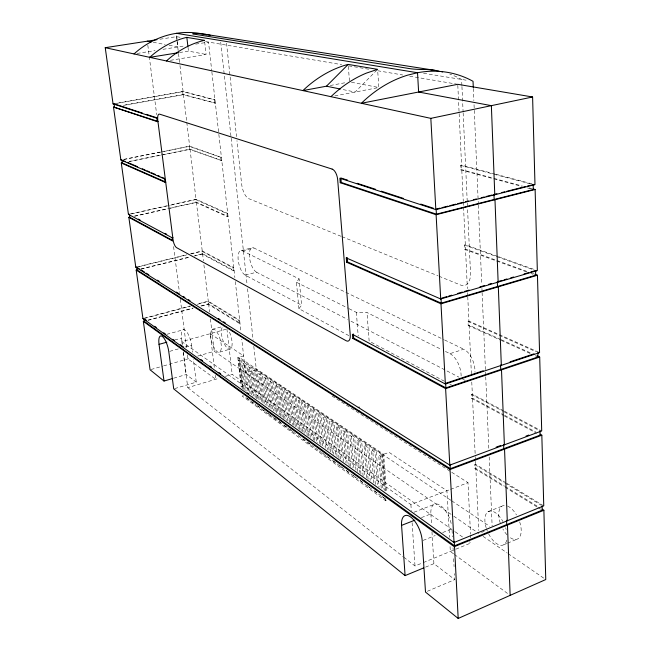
<?xml version="1.0" encoding="UTF-8"?>
<svg xmlns="http://www.w3.org/2000/svg" width="651" height="651" viewBox="0 0 651 651"><rect width="100%" height="100%" fill="white"/><g stroke="black" fill="none" stroke-linecap="round" stroke-linejoin="round"><path stroke-width="0.49" stroke-dasharray="3.25 2.44" d="M348.806 335.623L298.939 308.696L301.592 305.164L299.118 278.897L242.571 250.863A12.833 5.143 75.7 0 0 238.193 260.075A12.833 5.143 75.7 0 0 245.215 275.145L301.592 305.164M298.939 308.696L296.433 282.249L299.118 278.897M376.905 70.056L355.145 92.043L341.295 89.228M427.333 591.295L454.789 579.61L454.463 573.637M503.874 544.7L506.665 543.528M507.601 543.146L517.838 538.849M425.551 567.135L433.916 563.668L454.789 579.61M403.807 557.199L415.004 565.996L422.442 562.928M423.37 562.545L455.016 549.525M455.952 549.135L470.974 542.95L469.314 541.778M481.561 532.412L484.23 531.322M423.134 540.395L435.234 535.537M442.688 532.551L451.989 528.807L452.429 536.782M487.981 511.759L501.905 506.185M421.425 517.61L430.872 513.916A18.44 8.626 67.8 0 1 439.132 504.737A18.44 8.626 67.8 0 1 451.395 524.437M414.003 512.207L435.242 503.98M226.003 329.26L181.841 341.637L410.895 504.533L449.67 489.682M450.59 489.332L467.988 482.668L470.527 533.91M505.819 482.733L475.645 464.309L474.791 464.635L474.978 468.736L475.84 468.419L504.256 485.89M243.36 395.694L242.188 396.052L385.709 500.782L387.06 500.269L319.315 450.964M214.285 367.376L210.216 333.686L243.686 355.885L237.827 357.611L382.292 454.772L389.078 452.355L446.92 490.732L449.532 537.287M503.467 410.675L472.341 394.172L471.47 394.473L471.658 398.445L472.528 398.143L503.622 414.777M445.422 351.434L449.931 353.664L463.772 349.229A17.121 9.171 70.7 0 1 474.978 372.152M538.654 352.191L468.907 321.065L468.004 321.342L468.207 325.484L469.102 325.207L500.269 339.269M183.256 352.639L187.773 387.646L218.622 378.394M225.401 376.368L232.179 374.333L454.39 531.24M450.94 500.318L256.315 369.565L245.533 372.811L241.757 339.057M174.671 388.606L196.26 382.153L193.355 359.157M173.679 378.198L186.243 374.504L196.26 382.153M219.688 352.118L230.446 349.009M151.04 369.508L162.693 366.155M163.67 365.87L190.873 358.042M197.701 356.073L214.293 351.296L452.966 515.649M169.716 351.345L179.228 348.659M184.933 347.04L191.589 345.16A12.345 4.223 74.6 0 0 185.104 330.171A12.345 4.223 74.6 0 0 181.548 338.081L182.304 343.988M200.947 305.929L208.597 303.879L239.983 323.173L239.291 323.36L208.247 304.253L207.913 301.503L238.966 320.487L239.658 320.292L208.271 301.136L196.781 304.196M212.242 329.406L223.22 326.346M174.696 339.993L181.548 338.081M166.786 334.329L183.81 329.642M497.535 256.331L465.319 244.8L464.399 245.053L464.602 249.374L465.522 249.121L527.994 271.793M147.899 320.121L193.298 307.972M148.192 320.325L192.769 308.395M201.476 306.06L208.906 304.074M143.635 318.355L190.084 305.978M144.888 318.298L190.483 306.149M197.261 304.342L208.58 301.323M245.215 275.145L256.527 272.208L347.414 319.332M190.556 253.792L202.233 250.928L233.766 267.651L233.066 267.83L201.875 251.262L202.217 254.085L233.4 270.8L234.1 270.621L202.575 253.76L194.795 255.672M241.13 250.537L252.507 247.705M242.571 250.863L253.963 248.023L443.705 339.553M140.844 268.953L189.937 256.868M141.137 269.132L190.409 256.999M194.348 256.03L202.884 253.923M136.507 267.032L186.666 254.744M138.761 266.731L187.106 254.883M191.044 253.914L202.551 251.099M494.85 173.988L461.567 165.175L460.631 165.395L460.843 169.911L461.779 169.691L493.076 178.138M134.464 216.083L196.382 202.192L228.045 216.474L227.329 216.645L196.008 202.485L195.658 199.58L226.987 213.585L227.695 213.422L196.032 199.287L168.316 205.464M130.135 213.984L167.34 205.683M131.404 213.919L167.641 205.83M170.554 205.179L196.342 199.426M134.749 216.23L168.015 208.768M169.96 208.336L196.692 202.339M161.448 151.797L189.644 146.141L221.446 157.518L189.262 146.394L189.628 149.388L221.796 160.675L190.011 149.136L128.988 161.448M123.592 159.389L160.455 151.992M123.877 159.511L160.756 152.114M163.718 151.52L189.962 146.255M129.28 161.57L161.147 155.141M163.124 154.743L190.32 149.25M334.817 95.933L378.841 87.511L377.604 69.348M113.803 103.729L183.077 91.425L214.993 99.88L182.679 91.636L183.053 94.721L215.359 103.127L183.444 94.509L124.129 105.12M330.293 85.484L345.673 82.62M123.43 105.389L183.761 94.598M117.058 103.289L183.387 91.514M170.416 60.323L206.09 54.472L204.609 41.347M179.521 52.544L188.448 51.095L206.09 54.472M137.027 53.455L155.028 50.591M163.027 49.321L184.917 45.847M195.739 44.122L208.523 42.095L211.762 70.983M159.951 39.223L176.494 36.668L181.499 37.514M349.091 308.729L356.357 312.374L366.985 312.545L441.817 349.644M423.565 73.254L467.32 80.382M205.521 41.583L341.653 64.644M348.659 65.832L370.679 69.559M377.686 70.747L402.717 74.987M409.723 76.175L456.766 84.142M153.245 42.291L165.142 44.52M169.114 45.269L178.032 46.937L176.397 33.323M351.467 82.278L378.841 87.511M495.834 174.248L534.007 184.355M460.631 165.395L492.978 173.98M493.963 174.24L530.231 183.859M494.052 178.407L522.411 186.064M529.255 187.911L532.184 188.7M460.843 169.911L521.557 186.341M527.432 187.936L530.37 188.725M498.479 256.673L533.543 269.221M464.399 245.053L535.561 270.564M532.73 273.518L535.57 274.543M464.602 249.374L526.211 271.776M530.947 273.501L532.843 274.185M341.034 236.289L248.747 198.653A13.069 5.436 77.3 0 1 241.602 183.834L236.964 140.624M341.978 236.671L438.033 275.845M438.977 276.227L460.639 285.065A17.463 9.757 73.7 0 0 470.502 272.793L467.524 208.011M468.004 321.342L536.001 351.735M501.189 339.676L531.444 353.322M468.207 325.484L500.326 340.001M501.246 340.416L530.614 353.688M535.203 355.755L537.962 357M444.617 339.993L463.772 349.229M296.433 282.249L348.179 308.273M351.011 321.203L459.004 377.189M462.601 379.061L465.302 380.461M504.362 411.147L541.713 430.954M471.47 394.473L503.516 411.497M504.403 411.969L540.013 430.881M444.421 381.234L369.15 341.148L366.985 312.545M449.8 384.098L451.591 385.05M504.517 415.248L535.61 431.882M471.658 398.445L503.671 415.598M504.558 416.07L536.57 433.224M506.681 483.254L543.756 505.884M474.791 464.635L504.126 482.57M504.989 483.099L541.233 505.249M505.119 486.419L538.711 507.08M474.978 468.736L504.289 486.793M505.152 487.322L537.042 506.966M537.905 507.495L541.355 509.619M332.067 396.028L450.891 471.772M451.745 472.317L467.988 482.668M451.786 500.888L489.698 526.358M453.804 516.219L478.9 533.503M483.075 536.375L507.316 553.073M508.154 553.643L544.098 578.397M455.22 531.826L462.682 537.099M247.03 398.225L249.561 400.064M252.108 401.927L254.036 403.327M257.934 406.159L259.895 407.583M263.191 409.992L265.185 411.44M267.87 413.385L270.572 415.354M273.298 417.34L276.048 419.342M278.815 421.352L280.915 422.881M284.43 425.437L287.278 427.512M290.143 429.595L293.04 431.703M303.366 439.213L304.863 440.304M307.882 442.501L310.934 444.723M321.822 452.64L323.401 453.788M326.59 456.107L329.805 458.45M333.052 460.81L336.331 463.195M339.635 465.603L342.304 467.548M346.34 470.478L349.058 472.463M353.176 475.45L356.642 477.972M360.133 480.519L363.665 483.083M367.229 485.679L370.11 487.77M374.463 490.944L378.133 493.613M381.836 496.306L384.676 498.373M245.858 397.509L256.03 404.914M256.681 405.386L269.237 414.524M269.913 415.012L297.352 434.982M298.093 435.519L306.271 441.476M307.028 442.021L314.653 447.571M315.426 448.132L318.534 450.394M453.601 553.863L450.321 551.454L450.036 546.392M454.422 554.465L508.512 594.16M187.773 387.646L403.002 556.572M147.818 45.204L156.704 114.682M173.573 246.558L179.432 292.332M180.327 299.305L186.544 347.919M187.431 354.893L187.944 358.88L215.717 379.264L215.237 375.301M183.322 351.865L186.243 374.504M181.841 341.637L182.223 344.631M191.589 345.16L192.468 352.158M176.494 36.668L176.974 40.647M177.096 41.648L178.407 52.593M178.529 53.594L179.847 64.547M179.961 65.539L183.077 91.425M183.444 94.509L186.666 121.322M186.788 122.315L189.644 146.141M190.011 149.136L196.032 199.287M196.382 202.192L202.233 250.928M202.575 253.76L203.421 260.815M203.909 264.843L208.271 301.136M208.597 303.879L209.565 311.951M210.411 319.014L214.293 351.296M187.993 47.181L188.448 51.095M226.93 328.999L232.179 374.333M245.126 391.048L241.757 361.126L239.617 359.686L242.88 388.525M243.726 389.412L240.569 361.476L238.437 360.027L241.488 386.889M242.579 388.793L239.007 357.261L383.659 454.284L386.393 491.269M237.827 357.611L241.179 387.182M251.327 394.864L248.194 366.627L250.773 368.368L253.817 395.922M250.065 393.668L246.827 364.536L244.28 362.827L247.535 391.853M248.552 391.023L245.63 364.894L243.092 363.177L246.241 391.218M211.876 71.984L218.736 133.349M218.85 134.358L234.881 277.57M235.32 281.549L240.984 332.108M214.252 100.018L214.618 103.265M220.722 157.672L221.071 160.821M226.987 213.585L227.329 216.645M233.066 267.83L233.4 270.8M238.966 320.487L239.291 323.36M257.715 398.396L254.59 369.768L257.218 371.542L260.441 401.26M256.518 398.77L253.385 370.134L256.006 371.908L259.139 400.65M255.225 397.517L251.978 368.01L249.39 366.269L252.734 396.516M264.33 403.449L261.328 375.505L258.659 373.698L261.669 401.545M263.085 403.156L259.871 373.332L262.54 375.131L265.746 405.068M220.73 42.209L231.056 137.182M231.17 138.191L247.095 284.699M247.535 288.735L253.133 340.261M253.792 346.324L256.315 369.565M271.142 408.934L267.96 378.784L265.242 376.945L268.432 406.997M269.717 407.314L266.731 379.159L264.021 377.32L267.122 406.379M226.515 43.137L236.533 136.604M276.642 413.035L273.469 382.495L270.702 380.632L273.876 410.895M275.218 411.456L272.232 382.869L269.473 381.006L272.444 409.267M283.722 418.463L280.662 388.566L283.519 390.502L286.562 420.505M282.225 417.031L279.067 386.271L276.252 384.375L279.425 415.029M280.898 416.437L277.831 386.653L275.023 384.757L278.099 414.427M289.435 422.564L286.399 392.447L289.313 394.416L292.332 424.647M287.897 421.107L284.764 390.112L281.907 388.183L285.048 419.057M295.253 426.739L292.242 396.394L295.204 398.396L298.215 429.042M293.674 425.241L290.566 394.018L287.652 392.057L290.777 423.166M302.536 431.751L299.452 400.007L302.471 402.041L305.539 433.908M301.193 431.174L298.191 400.414L301.201 402.448L304.188 433.33M299.566 429.619L296.465 397.997L293.503 395.995L296.596 427.341M308.566 436.08L305.514 404.092L308.582 406.159L311.626 438.269M307.215 435.503L304.237 404.499L307.305 406.574L310.267 437.692M314.71 440.483L311.683 408.25L314.807 410.358L317.818 442.713M313.343 439.905L310.397 408.665L313.522 410.773L316.353 441.126M320.967 445.121L317.965 412.482L321.146 414.63L324.043 446.399M319.511 443.575L316.671 412.905L319.853 415.053L322.676 445.845M325.866 448.132L323.059 417.218L326.297 419.407L329.089 450.443M332.335 452.77L329.561 421.62L332.864 423.85L335.704 456.131M330.553 451.997L327.599 418.975L324.361 416.795L327.331 449.686M339.016 458.507L336.193 426.096L339.553 428.366L342.288 460.094M337.096 456.693L334.175 423.41L330.871 421.181L333.808 454.333M343.761 461.624L340.872 427.919L337.503 425.656L340.408 459.069M350.547 466.49L347.699 432.524L344.265 430.213L347.138 464.041M349.148 465.961L346.365 432.972L342.947 430.661L345.665 462.519M357.464 471.454L354.649 437.212L351.158 434.852L353.989 468.956M355.975 469.908L353.314 437.667L349.823 435.307L352.5 467.426M363.112 476.15L360.394 442.452L356.838 440.052L359.474 472.423M360.963 473.969L358.18 439.588L361.736 441.988L364.438 475.669M356.357 312.374L358.213 335.989M368.092 479.226L365.333 444.413L368.971 446.863L371.623 480.812M366.594 477.72L363.99 444.885L367.612 447.335L370.199 480.308M375.342 484.425L372.632 449.328L376.335 451.827L379.02 487.07M373.845 482.912L371.273 449.808L374.976 452.307L377.442 484.547M381.226 488.209L378.711 454.829L381.576 456.766L384.017 489.454M348.342 66.361L349.441 80.936M385.506 490.764L382.943 456.278L380.078 454.349L382.658 488.722M382.292 454.772L384.969 490.773M385.563 498.78L385.709 500.782M410.895 504.533L411.294 510.579M412.107 522.672L415.004 565.996M430.872 513.916L431.483 523.868M431.971 531.826L433.916 563.668M453.039 547.735L453.251 551.722M453.641 558.696L454.081 566.663M470.575 534.91L470.722 537.929M457.816 85.33L459.093 112.615M459.142 113.624L463.26 201.151M463.309 202.168L463.504 206.229M463.553 207.246L467.377 288.637M467.573 292.69L467.711 295.733M467.76 296.742L471.487 375.912M471.772 381.999L475.263 456.294M475.311 457.295L475.458 460.306M475.499 461.307L478.762 530.5M461.893 85.525L461.616 79.446A123.641 99.294 -71.4 0 0 449.784 74.116M461.941 86.534L463.105 111.842M463.146 112.859L467.247 201.94M467.288 202.949L467.475 207.002M473.342 88.414L473.863 100.604M474.034 104.665L478.314 204.162M478.355 205.179L481.756 284.373M481.935 288.434L482.065 291.485M482.106 292.494L485.687 375.757M485.727 376.766L488.828 448.856M489.178 456.978L492.14 526.024M229.518 332.213A11.978 4.459 74.4 0 1 231.113 348.342A11.978 4.459 74.4 0 1 223.252 341.344A11.978 4.459 74.4 0 1 223 326.411M256.527 272.208A12.768 5.232 75.7 0 1 249.471 257.226A12.768 5.232 75.7 0 1 253.963 248.023M449.931 353.664A17.235 9.041 70.9 0 1 461.111 376.766M519.685 521.907A18.212 9.269 66.1 0 1 519.685 537.01A18.212 9.269 66.1 0 1 509.855 537.384M506.966 534.764A18.212 9.269 66.1 0 1 502.857 528.954M500.237 522.956A18.212 9.269 66.1 0 1 506.893 505.803M507.601 506.079A18.212 9.269 66.1 0 1 516.487 514.933M506.787 540.094A18.326 9.138 66.3 0 1 488.177 532.966M487.404 531.24A18.326 9.138 66.3 0 1 486.411 528.596M486.134 527.709A18.326 9.138 66.3 0 1 488.909 511.287A18.326 9.138 66.3 0 1 502.906 521.492M505.615 527.692A18.326 9.138 66.3 0 1 506.161 529.507M210.688 334.443A12.027 4.378 74.4 0 0 218.573 352.37A12.027 4.378 74.4 0 0 218.744 335.403A12.027 4.378 74.4 0 0 210.688 334.443"/><path stroke-width="0.98" d="M348.187 64.416L346.454 64.823A115.878 95.77 -72 0 0 302.902 90.587L326.444 86.201L348.187 64.416L377.604 69.348L366.318 73.132A120.411 97.878 -71.6 0 0 330.944 96.673M423.695 567.908L405.101 575.606L401.569 525.373A18.692 8.317 68.3 0 1 410.822 517.13A18.692 8.317 68.3 0 1 422.206 540.769L425.502 592.076L458.182 618.45L545.766 579.545L543.878 510.254L542.153 509.196M542.983 510.62L542.218 510.156L454.512 545.79L144.026 321.163L143.326 321.35L454.26 546.71L543.878 510.254M540.013 430.881L540.135 435.128L450.305 468.679L136.905 269.921L136.197 270.1L142.935 318.542L454.032 542.511L543.756 505.884L541.827 435.202L540.053 434.258M401.569 525.373L414.809 520.198M136.197 270.1L450.036 469.517L541.827 435.202M496.103 447.188L500.798 445.447M526.016 436.08L528.815 435.039M172.474 240.333L129.573 217.174L128.849 217.336L135.79 267.211L449.8 465.123L541.713 430.954L539.695 357.049L536.945 355.804M535.57 274.543L537.457 275.235L539.573 352.598L445.365 384.033L352.427 334.28L352.761 338.422L353.705 338.138L445.894 387.89L537.962 357L537.84 352.557L538.629 352.915M352.761 338.422L445.618 388.639L539.695 357.049M358.62 411.432L359.547 411.123M483.213 370.769L445.642 383.293L445.894 387.89M510.115 361.801L534.015 353.835M358.302 407.453L359.23 407.152M530.785 271.972L535.561 270.564L535.692 275.218L441.264 303.154L347.61 261.995L347.268 257.674L346.291 257.926L346.641 262.255L440.979 303.805L537.457 275.235M143.326 321.35L150.072 369.792L164.019 381.047L172.718 378.483M441.972 298.044L446.83 296.62M448.775 296.05L451.688 295.188M457.515 293.479L462.373 292.055M464.318 291.485L469.176 290.061M479.86 286.92L484.718 285.496M488.6 284.357L491.513 283.494M510.148 595.364L507.454 525.072L506.706 524.576L506.543 520.279L507.292 520.767L504.541 449.141L503.784 448.71L503.614 444.397L504.379 444.836L501.506 369.874L500.725 369.491L500.554 364.983L501.327 365.357L498.316 286.822L497.527 286.513L497.34 281.785L502.116 280.386M504.029 279.824L506.893 278.978M510.718 277.855L513.582 277.017M524.096 273.933L528.872 272.525M346.291 257.926L440.711 298.972L537.335 270.572L535.122 189.498L533.169 188.969M164.019 381.047L159.039 344.355L166.868 342.174M346.641 262.255L347.61 261.995M142.935 318.542L143.635 318.355M473.293 87.405L473.033 81.31A125.326 100.01 -71.3 0 0 417.519 72.733L407.672 75.142A125.326 100.01 -71.3 0 0 361.386 103.281L457.767 84.313L532.599 96.991L534.984 184.615L435.828 209.63L339.887 178.195L340.253 182.711L341.246 182.483L436.406 214.179L533.307 189.522L533.169 184.64L527.294 186.121M340.253 182.711L436.105 214.708L535.122 189.498M440.052 208.117L436.129 209.101L436.406 214.179M442.013 207.62L447.896 206.139M449.857 205.643L455.741 204.162M457.702 203.665L463.585 202.184M465.546 201.688L468.484 200.947M473.391 199.711L476.329 198.97M481.227 197.733L484.173 196.993M486.134 196.496L492.018 195.015M497.34 281.785L498.137 282.095L494.98 199.719L494.166 199.483L493.979 194.519L496.916 193.778M501.815 192.541L504.753 191.801M506.714 191.313L525.333 186.617M135.79 267.211L136.507 267.032M121.289 163.002L165.077 182.288L165.867 182.125L122.022 162.856L121.289 163.002L128.434 214.366L172.181 237.786L172.954 237.599M128.434 214.366L129.158 214.203M165.077 182.288L164.654 178.976L120.858 159.934L113.494 107.016L158.12 121.501L157.314 121.647L156.875 118.222L113.054 103.859L105.234 47.686L430.832 118.36L532.599 96.991M166.444 60.974A93.581 83.605 -74.8 0 1 203.022 40.655L204.495 40.338L186.837 37.384L185.397 37.685A90.823 81.888 -75.4 0 0 149.738 57.345L178.529 52.698M120.858 159.934L125.586 161.521M113.054 103.859L113.803 103.729M105.234 47.686L157.029 39.678M204.805 34.234L435.316 70.43M176.397 33.323L417.519 72.733L418.626 92.019L491.367 105.649L494.784 194.755L493.979 194.519M147.297 41.176L151.268 41.924M326.444 86.201L340.302 89.024M533.169 184.64L533.999 184.86M142.52 113.111L114.088 103.818L114.527 106.984M146.304 114.356L157.68 118.067M347.618 180.164L340.888 177.967L341.246 182.483M357.244 183.313L375.521 189.286M381.291 191.174L403.417 198.409M420.741 204.072L433.24 208.157M113.494 107.016L157.314 121.647M535.561 270.564L536.375 270.857M127.441 162.327L137.638 166.746M142.268 168.755L145.051 169.96M146.906 170.765L149.681 171.97M151.537 172.775L155.247 174.387M158.022 175.591L159.877 176.397M161.733 177.202L164.516 178.407M138.321 219.094L140.095 220.046M164.963 233.327L166.737 234.279M128.849 217.336L172.596 240.992L172.181 237.786M137.646 267.748L139.363 268.83M141.08 269.913L144.514 272.077M146.231 273.151L148.81 274.779M157.396 280.182L159.121 281.256M176.291 292.063L179.733 294.228M183.167 296.384L184.884 297.466M188.318 299.631L190.035 300.713M218.378 318.542L220.095 319.617M223.529 321.781L225.246 322.863M450.793 464.749L450.061 464.293L450.305 468.679M144.742 319.153L146.394 320.341M154.653 326.265L156.305 327.453M163.726 332.791L165.378 333.979M172.808 339.317L174.46 340.506M180.237 344.656L183.541 347.032M200.874 359.49L202.526 360.67M209.956 366.008L211.608 367.197M219.037 372.535L220.689 373.723M247.095 392.708L248.747 393.896M405.101 575.606L173.727 388.883L168.772 351.613A12.459 4.036 74.7 0 0 162.351 336.445A12.459 4.036 74.7 0 0 159.039 344.355M121.883 159.91L122.307 162.978M129.443 214.35L129.858 217.328M136.783 267.211L137.19 270.1M143.92 318.559L144.31 321.366M186.837 37.384L187.879 46.197M353.371 333.996L353.705 338.138M441.004 298.329L441.264 303.154M454.284 541.591L458.182 618.45M430.832 118.36L435.828 209.63M436.105 214.708L440.711 298.972M440.979 303.805L445.365 384.033M445.618 388.639L449.8 465.123M450.036 469.517L454.032 542.511M542.096 505.778L542.218 510.156M134.025 53.935A88.227 80.228 -76 0 1 206.522 34.894M439.01 71.105A123.641 99.294 -71.4 0 0 425.884 69.502A11.067 0.903 2.3 0 1 409.935 68.656L193.412 34.047A9.439 0.561 1.6 0 1 197.237 33.445A89.081 80.773 -75.8 0 1 210.387 35.333M440.841 71.504A123.641 99.294 -71.4 0 1 442.664 71.944M332.156 169.097L159.601 114.145A7.08 2.539 78.5 0 0 157.77 120.158L173.06 239.747A6.787 2.401 76.3 0 0 176.576 247.649L346.267 340.79A8.886 4.085 73.4 0 0 350.246 335.094L337.666 179.66A9.269 4.459 77.4 0 0 332.156 169.097"/></g></svg>
